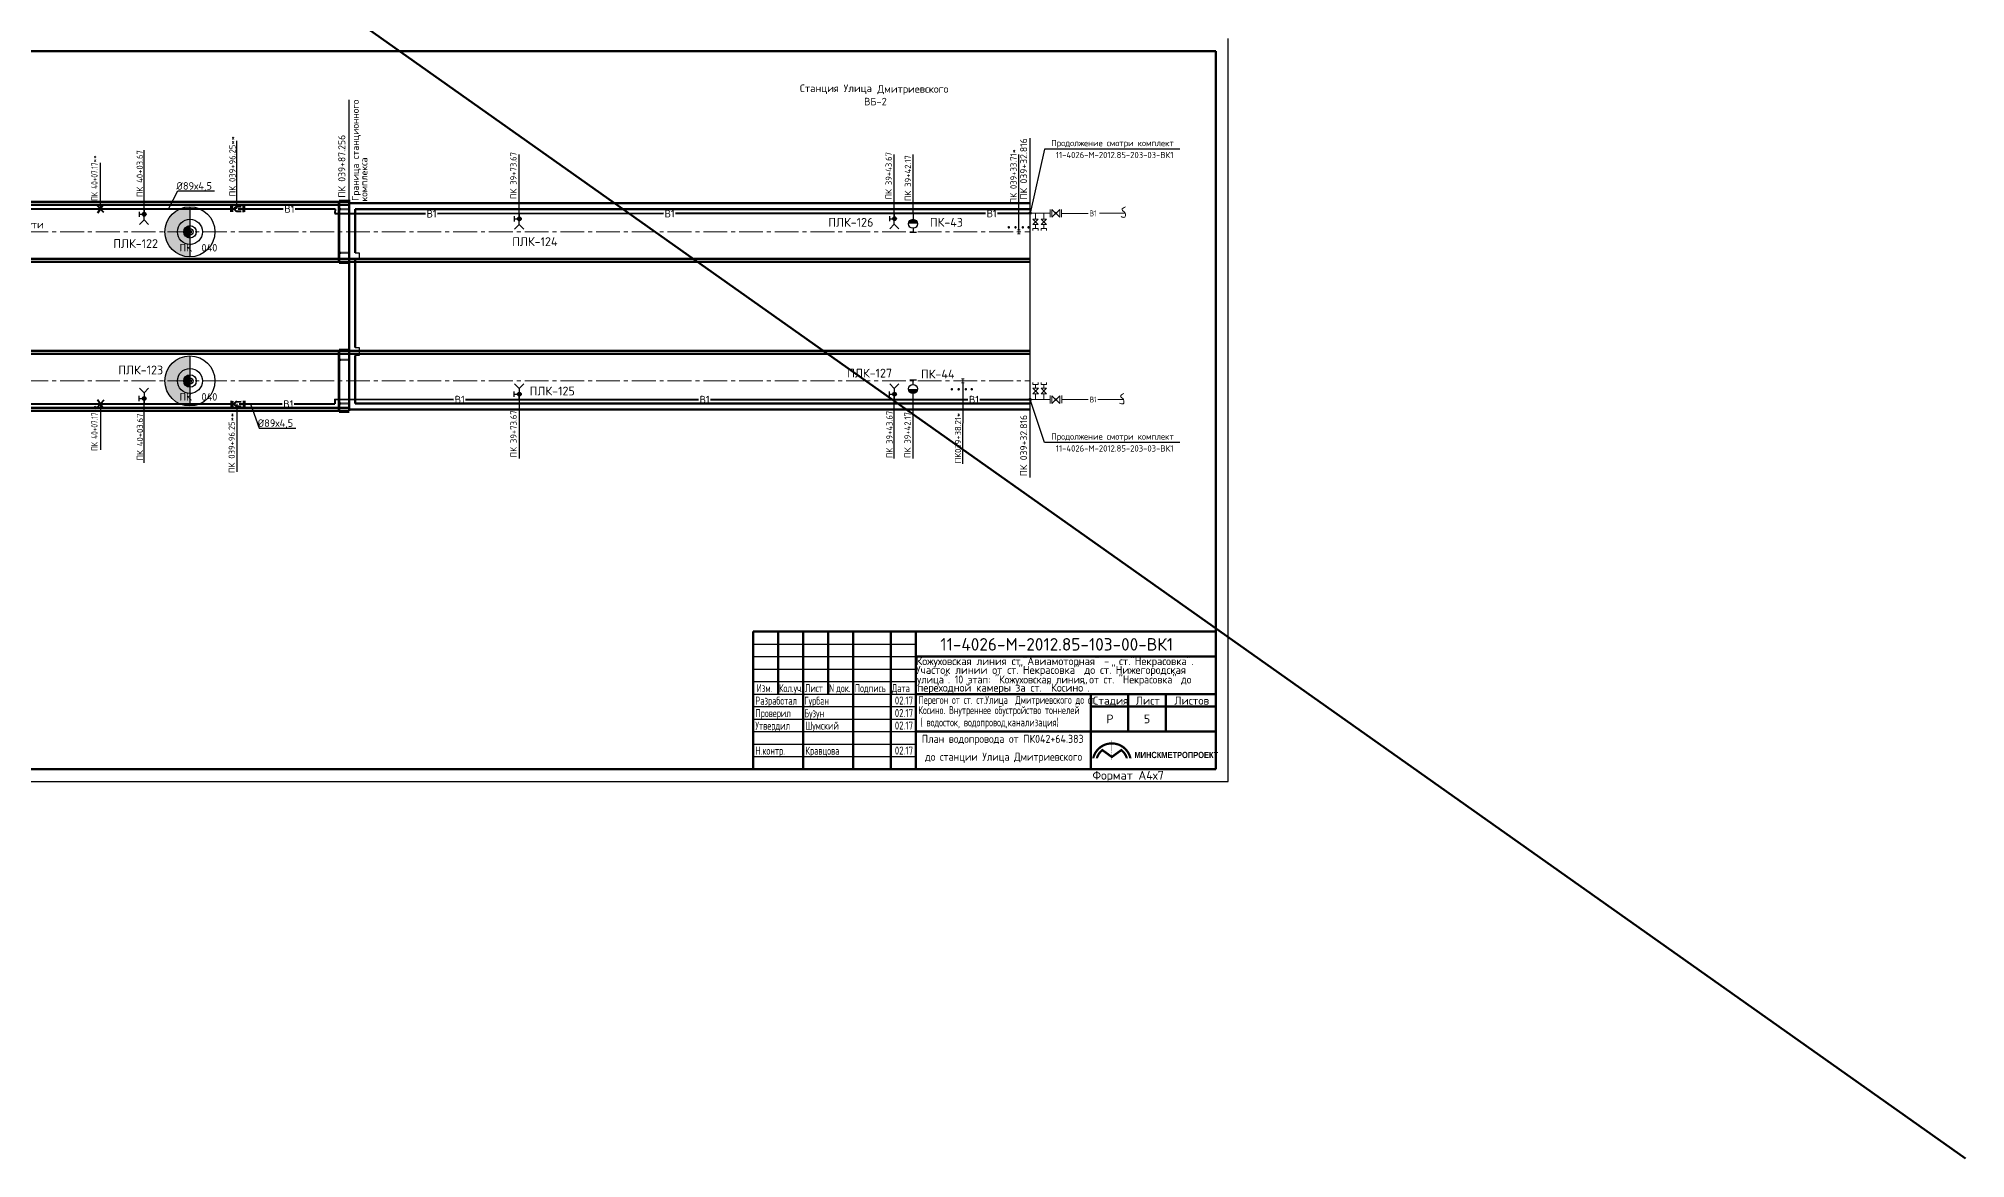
# Paper-space layout 'л2-л8' of a CAD drawing. Header units: millimetres. Extents: x 10032 to 18918, y -3051 to 627.
# Drawn here: x 17829 to 18599, y -2584 to -2137 of the extents above; entities that cross this region are included whole.
import ezdxf

# ---------------------------------------------------------------- set-up
doc = ezdxf.new("R2010")
doc.units = ezdxf.units.MM
doc.header["$LTSCALE"] = 0.5
for name, pattern in [('CENTER', [2, 1.25, -0.25, 0.25, -0.25]), ('CENTER2', [28.575, 19.05, -3.175, 3.175, -3.175]), ('HIDDEN', [0.375, 0.25, -0.125]), ('Геоподоснова$0$12_5020Ж$0${ Cable   Tele }', [0])]:
    doc.linetypes.add(name, pattern=pattern)
for name, color, linetype in [('1_NADPIS', 7, 'Continuous'), ('3_KONSTR', 2, 'Continuous'), ('3_Текст', 7, 'Continuous'), ('FORMAT', 7, 'Continuous'), ('NADPISI', 110, 'Continuous'), ('ВК_надписи', 7, 'Continuous'), ('ВК_сети', 4, 'Continuous'), ('ГТ_ПК', 2, 'Continuous'), ('ГТ_ПК @ 0.25', 2, 'Continuous'), ('ГТ_ПК @ 0.5', 2, 'Continuous'), ('ГТ_ПК @ 1', 2, 'Continuous'), ('ГТ_ПК @ 2', 2, 'Continuous'), ('ГТ_ПК @ 4', 2, 'Continuous')]:
    doc.layers.add(name, color=color, linetype=linetype)
for name, color, linetype, lineweight in [('1_PK500', 5, 'Continuous', 35), ('3_Формат', 4, 'Continuous', 60), ('6_В1', 4, 'Continuous', 60), ('_Формат', 7, 'Continuous', 35), ('А_Конструкции', 4, 'Continuous', 50), ('АР_Конструкции', 154, 'Continuous', 80), ('АР_Оси', 242, 'CENTER2', 18)]:
    doc.layers.add(name, color=color, linetype=linetype, lineweight=lineweight)
doc.styles.add('ARIAL', font='arial.ttf')
doc.styles.add('GOST 2.304', font='CS_Gost2304.shx')
doc.styles.add('Стандарт ММП', font='isocpeur.ttf')

# ---------------------------------------------------------------- blocks, each defined once
blk = doc.blocks.new('ПК')
at = {"layer": 'ГТ_ПК'}
blk.add_hatch(color=0, dxfattribs=at).paths.add_polyline_path([(0, -2.5, 0.414214), (2.5, 0, 0.414214), (0, 2.5)])
at = {"layer": 'ГТ_ПК', "color": 0}
blk.add_line((0, -2.5), (0, 2.5), dxfattribs=at)
blk.add_circle((0, 0), 2.5, dxfattribs=at)
blk = doc.blocks.new('*U475')
at = {"layer": 'ГТ_ПК @ 0.25', "extrusion": (9.32183e-09, 7.72587e-22, 1), "xscale": 0.2500000000000059, "yscale": 0.2500000000000053, "zscale": 0.2500000000000053, "rotation": 180}
blk.add_blockref('ПК', (17889.29, -2213.87, 0), dxfattribs=at)
at = {"layer": 'ГТ_ПК @ 0.5', "extrusion": (9.32183e-09, 7.72587e-22, 1), "xscale": 0.5000000000000185, "yscale": 0.5000000000000173, "zscale": 0.5000000000000173, "rotation": 180}
blk.add_blockref('ПК', (17889.29, -2213.87, 0), dxfattribs=at)
at = {"layer": 'ГТ_ПК @ 1', "extrusion": (9.32183e-09, 7.72587e-22, 1), "rotation": 179.9999999999641}
blk.add_blockref('ПК', (17889.29, -2213.87, 0), dxfattribs=at)
at = {"layer": 'ГТ_ПК @ 2', "extrusion": (9.32183e-09, 7.72587e-22, 1), "xscale": 2.000000000000074, "yscale": 2.000000000000069, "zscale": 2.000000000000069, "rotation": 180}
blk.add_blockref('ПК', (17889.29, -2213.87, 0), dxfattribs=at)
at = {"layer": 'ГТ_ПК @ 4', "extrusion": (9.32183e-09, 7.72587e-22, 1), "xscale": 4.000000000000095, "yscale": 4.000000000000085, "zscale": 4.000000000000085, "rotation": 180}
blk.add_blockref('ПК', (17889.29, -2213.87, 0), dxfattribs=at)
blk = doc.blocks.new('*U494')
at = {"layer": 'ГТ_ПК @ 0.25', "extrusion": (9.32183e-09, 7.72587e-22, 1), "xscale": 0.2500000000000059, "yscale": 0.2500000000000053, "zscale": 0.2500000000000053, "rotation": 180}
blk.add_blockref('ПК', (17889.29, -2273.47, 0), dxfattribs=at)
at = {"layer": 'ГТ_ПК @ 0.5', "extrusion": (9.32183e-09, 7.72587e-22, 1), "xscale": 0.5000000000000185, "yscale": 0.5000000000000173, "zscale": 0.5000000000000173, "rotation": 180}
blk.add_blockref('ПК', (17889.29, -2273.47, 0), dxfattribs=at)
at = {"layer": 'ГТ_ПК @ 1', "extrusion": (9.32183e-09, 7.72587e-22, 1), "rotation": 179.9999999999641}
blk.add_blockref('ПК', (17889.29, -2273.47, 0), dxfattribs=at)
at = {"layer": 'ГТ_ПК @ 2', "extrusion": (9.32183e-09, 7.72587e-22, 1), "xscale": 2.000000000000074, "yscale": 2.000000000000069, "zscale": 2.000000000000069, "rotation": 180}
blk.add_blockref('ПК', (17889.29, -2273.47, 0), dxfattribs=at)
at = {"layer": 'ГТ_ПК @ 4', "extrusion": (9.32183e-09, 7.72587e-22, 1), "xscale": 4.000000000000095, "yscale": 4.000000000000085, "zscale": 4.000000000000085, "rotation": 180}
blk.add_blockref('ПК', (17889.29, -2273.47, 0), dxfattribs=at)
blk = doc.blocks.new('Логотип')
at = {"layer": 'FORMAT', "color": 172}
for points in [[(-32.48, 6.83, 1, 1, 0), (-32.48, 6.95, 1, 1, -0.788931), (-15.98, 6.95, 1, 1, 0), (-15.98, 6.83, 0, 0, 0)], [(-30.87, 6.83, 1, 1, 0), (-30.87, 6.95, 1, 1, -0.168426), (-28.22, 10.64, 0, 0, 0)], [(-20.02, 10.48, 0.8, 0.8, -0.158796), (-17.58, 6.95, 1, 1, 0), (-17.58, 6.83, 0, 0, 0)]]:
    blk.add_lwpolyline(points, format="xyseb", dxfattribs=at)
for points, const_width in [([(-19.79, 10.65), (-24.23, 7.44), (-28.67, 10.65)], 1), ([(-24.23, 10.14), (-24.23, 14.87)], 0.25), ([(-24.23, 9.24), (-24.23, 9.74)], 0.25), ([(-24.23, 6.02), (-24.23, 8.85)], 0.25)]:
    blk.add_lwpolyline(points, dxfattribs=dict(at, const_width=const_width))
at = {"layer": 'FORMAT', "color": 172, "const_width": 1}
blk.add_lwpolyline([(-17.58, 6.95, 0.168426), (-20.23, 10.64, 0.168426)], format="xyb", dxfattribs=at)
blk = doc.blocks.new('_on_log')
at = {"color": 172, "xscale": 0.9, "yscale": 0.9, "zscale": 0.9}
blk.add_blockref('Логотип', (-19.77, -1.84), dxfattribs=at)
at = {"layer": 'FORMAT', "color": 7, "insert": (-32.53, 6.9), "char_height": 2.5, "width": 31.8132, "attachment_point": 1, "style": 'ARIAL'}
blk.add_mtext('{\\fArial Narrow|b1|i0|c204|p34;МИНСКМЕТРОПРОЕКТ}', dxfattribs=at)

psp = doc.layouts.new('л2-л8')

# ---------------------------------------------------------------- hatches: boundary and pattern name
at = {"layer": '6_В1', "lineweight": 18}
h = psp.add_hatch(color=7, dxfattribs=at)
edge = h.paths.add_edge_path()
edge.add_arc((18235.5174, -2206.4412), 0.3767, 0, 360)
h = psp.add_hatch(color=7, dxfattribs=at)
edge = h.paths.add_edge_path()
edge.add_arc((18235.5372, -2280.9349), 0.3767, 0, 360, ccw=False)
at = {"layer": 'ВК_сети', "ltscale": 0.5}
h = psp.add_hatch(color=5, dxfattribs=at)
h.paths.add_polyline_path([(17871.7484, -2206.857, 0.41421356), (17870.9984, -2206.107), (17870.9984, -2206.857)])
h.paths.add_polyline_path([(17871.7484, -2206.857), (17870.9984, -2206.857), (17870.9984, -2207.607, 0.41421356)])
h.paths.add_polyline_path([(17870.9984, -2206.857), (17870.9984, -2206.107, 0.58408052), (17870.3565, -2207.245)])
h.paths.add_polyline_path([(17870.9984, -2207.607), (17870.9984, -2206.857), (17870.3565, -2207.245, 0.26256208)])
h = psp.add_hatch(color=5, dxfattribs=at)
h.paths.add_polyline_path([(18021.7484, -2208.6769, 0.41421356), (18020.9984, -2207.9269), (18020.9984, -2208.6769)])
h.paths.add_polyline_path([(18021.7484, -2208.6769), (18020.9984, -2208.6769), (18020.9984, -2209.4269, 0.41421356)])
h.paths.add_polyline_path([(18020.9984, -2208.6769), (18020.9984, -2207.9269, 0.58408052), (18020.3565, -2209.0649)])
h.paths.add_polyline_path([(18020.9984, -2209.4269), (18020.9984, -2208.6769), (18020.3565, -2209.0649, 0.26256208)])
h = psp.add_hatch(color=5, dxfattribs=at)
h.paths.add_polyline_path([(18171.7484, -2208.6074, 0.41421356), (18170.9984, -2207.8574), (18170.9984, -2208.6074)])
h.paths.add_polyline_path([(18171.7484, -2208.6074), (18170.9984, -2208.6074), (18170.9984, -2209.3574, 0.41421356)])
h.paths.add_polyline_path([(18170.9984, -2208.6074), (18170.9984, -2207.8574, 0.58408052), (18170.3565, -2208.9954)])
h.paths.add_polyline_path([(18170.9984, -2209.3574), (18170.9984, -2208.6074), (18170.3565, -2208.9954, 0.26256208)])
h = psp.add_hatch(color=1, dxfattribs=at)
h.paths.add_polyline_path([(18176.6367, -2210.6664), (18180.2367, -2210.6664, 0.09159777), (18180.1179, -2210.0232), (18176.7556, -2210.0232, 0.09159777)])
h.paths.add_polyline_path([(18176.7556, -2210.0232), (18180.1179, -2210.0232, 0.68812614)])
h = psp.add_hatch(color=1, dxfattribs=at)
h.paths.add_polyline_path([(18176.6367, -2210.6664), (18180.2367, -2210.6664, 0.09159777), (18180.1179, -2210.0232), (18176.7556, -2210.0232, 0.09159777)])
h.paths.add_polyline_path([(18176.7556, -2210.0232), (18180.1179, -2210.0232, 0.68812614)])
h = psp.add_hatch(color=5, dxfattribs=at)
h.paths.add_polyline_path([(17871.7484, -2280.4803, -0.41421356), (17870.9984, -2281.2303), (17870.9984, -2280.4803)])
h.paths.add_polyline_path([(17871.7484, -2280.4803), (17870.9984, -2280.4803), (17870.9984, -2279.7303, -0.41421356)])
h.paths.add_polyline_path([(17870.9984, -2280.4803), (17870.9984, -2281.2303, -0.58408052), (17870.3565, -2280.0923)])
h.paths.add_polyline_path([(17870.9984, -2279.7303), (17870.9984, -2280.4803), (17870.3565, -2280.0923, -0.26256208)])
h = psp.add_hatch(color=5, dxfattribs=at)
h.paths.add_polyline_path([(18021.7481, -2278.7298, -0.41421356), (18020.9981, -2279.4798), (18020.9981, -2278.7298)])
h.paths.add_polyline_path([(18021.7481, -2278.7298), (18020.9981, -2278.7298), (18020.9981, -2277.9798, -0.41421356)])
h.paths.add_polyline_path([(18020.9981, -2278.7298), (18020.9981, -2279.4798, -0.58408052), (18020.3562, -2278.3418)])
h.paths.add_polyline_path([(18020.9981, -2277.9798), (18020.9981, -2278.7298), (18020.3562, -2278.3418, -0.26256208)])
h = psp.add_hatch(color=5, dxfattribs=at)
h.paths.add_polyline_path([(18171.7481, -2278.7298, -0.41421356), (18170.9981, -2279.4798), (18170.9981, -2278.7298)])
h.paths.add_polyline_path([(18171.7481, -2278.7298), (18170.9981, -2278.7298), (18170.9981, -2277.9798, -0.41421356)])
h.paths.add_polyline_path([(18170.9981, -2278.7298), (18170.9981, -2279.4798, -0.58408052), (18170.3562, -2278.3418)])
h.paths.add_polyline_path([(18170.9981, -2277.9798), (18170.9981, -2278.7298), (18170.3562, -2278.3418, -0.26256208)])
h = psp.add_hatch(color=1, dxfattribs=at)
h.paths.add_polyline_path([(18176.6364, -2276.6709), (18180.2364, -2276.6709, -0.09159777), (18180.1176, -2277.314), (18176.7553, -2277.314, -0.09159777)])
h.paths.add_polyline_path([(18176.7553, -2277.314), (18180.1176, -2277.314, -0.68812614)])
h = psp.add_hatch(color=1, dxfattribs=at)
h.paths.add_polyline_path([(18176.6364, -2276.6709), (18180.2364, -2276.6709, -0.09159777), (18180.1176, -2277.314), (18176.7553, -2277.314, -0.09159777)])
h.paths.add_polyline_path([(18176.7553, -2277.314), (18180.1176, -2277.314, -0.68812614)])

# ---------------------------------------------------------------- linework, layer by layer
at = {"layer": '1_NADPIS', "color": 1, "linetype": 'Continuous'}
for p, q in [((17953.0067, -2202.1658), (17953.0067, -2161.1115)), ((17908.0067, -2204.6771), (17908.0067, -2177.4859)), ((18225.2045, -2312.0584), (18225.2045, -2176.4295)), ((17853.4824, -2204.6334, 0), (17853.4824, -2186.3267, 0)), ((17870.9367, -2204.6771, 0), (17870.9367, -2181.1676, 0)), ((18020.9367, -2206.4969, 0), (18020.9367, -2182.9875, 0)), ((18170.9367, -2206.4275, 0), (18170.9367, -2182.9181, 0)), ((18178.4367, -2206.4275, 0), (18178.4367, -2182.9181, 0)), ((18220.7367, -2213.0697), (18220.7367, -2182.9181, 0)), ((18198.3398, -2274.2676), (18198.1618, -2306.5449)), ((17853.4824, -2282.704, 0), (17853.4824, -2301.0106, 0)), ((17870.9367, -2306.1697, 0), (17870.9367, -2282.6602, 0)), ((17908.0067, -2282.6602), (17908.0067, -2309.8514)), ((18020.9364, -2280.9098), (18020.9364, -2304.4192, 0)), ((18170.9364, -2304.4192, 0), (18170.9364, -2280.9098)), ((18178.4364, -2304.4192, 0), (18178.4364, -2280.9098, 0))]:
    psp.add_line(p, q, dxfattribs=at)
at = {"layer": '3_KONSTR', "color": 7, "linetype": 'Continuous'}
for points in [[(17955.4067, -2222.2686), (17957.0067, -2222.2686), (17957.0067, -2224.8686), (17955.4067, -2224.8686)], [(17955.4067, -2260.0686), (17957.0067, -2260.0686), (17957.0067, -2263.2686), (17955.4067, -2263.2686)]]:
    psp.add_lwpolyline(points, dxfattribs=at)
at = {"layer": '3_Формат', "color": 7, "lineweight": 30}
for p, q in [((18114.4897, -2388.615), (18179.4897, -2388.615)), ((18114.4897, -2393.615), (18179.4897, -2393.615)), ((18114.4897, -2398.615), (18179.4897, -2398.615)), ((18114.4897, -2403.615), (18179.4897, -2403.615)), ((18114.4897, -2408.615), (18179.4897, -2408.615)), ((18114.4897, -2413.615), (18179.4897, -2413.615)), ((18114.4897, -2418.615), (18179.4897, -2418.615)), ((18114.4897, -2423.615), (18179.4897, -2423.615))]:
    psp.add_line(p, q, dxfattribs=at)
at = {"layer": '6_В1', "color": 7, "lineweight": 18}
for p, q in [((18225.2046, -2206.4412, 0), (18233.1948, -2206.4412, 0)), ((18228.5106, -2210.9832, 0), (18226.3404, -2208.813, 0)), ((18226.3404, -2210.9832, 0), (18228.5106, -2208.813, 0)), ((18228.5106, -2208.813, 0), (18226.3404, -2208.813, 0)), ((18226.3404, -2210.9832, 0), (18228.5106, -2210.9832, 0)), ((18227.4255, -2206.4412, 0), (18227.4255, -2208.813, 0)), ((18227.4255, -2210.9832, 0), (18227.4255, -2212.5333, 0)), ((18231.8137, -2210.9832, 0), (18229.6435, -2208.813, 0)), ((18229.6435, -2210.9832, 0), (18231.8137, -2208.813, 0)), ((18231.8137, -2208.813, 0), (18229.6435, -2208.813, 0)), ((18229.6435, -2210.9832, 0), (18231.8137, -2210.9832, 0)), ((18230.7286, -2206.4412, 0), (18230.7286, -2208.813, 0)), ((18230.7286, -2210.9832, 0), (18230.7286, -2212.5333, 0)), ((18233.1948, -2204.9553, 0), (18233.1948, -2208.0556, 0)), ((18233.9672, -2207.9913, 0), (18237.0675, -2204.891, 0)), ((18233.9672, -2204.891, 0), (18237.0675, -2207.9913, 0)), ((18233.9672, -2204.891, 0), (18233.9672, -2207.9913, 0)), ((18237.0675, -2207.9913, 0), (18237.0675, -2204.891, 0)), ((18237.8388, -2208.0684, 0), (18237.8388, -2204.9681, 0)), ((18237.8388, -2206.5182, 0), (18248.3992, -2206.4853, 0)), ((18252.9861, -2206.3895), (18263.1908, -2206.3577)), ((18226.352, -2212.5333, 0), (18228.499, -2212.5333, 0)), ((18226.352, -2212.5333, 0), (18226.352, -2213.3084, 0)), ((18228.499, -2212.5333, 0), (18228.499, -2213.3084, 0)), ((18229.6435, -2212.5333, 0), (18231.8137, -2212.5333, 0)), ((18229.6435, -2212.5333, 0), (18229.6435, -2213.3084, 0)), ((18231.8137, -2212.5333, 0), (18231.8137, -2213.3084, 0)), ((18228.5304, -2276.3929), (18226.3602, -2278.5631)), ((18226.3602, -2276.3929), (18228.5304, -2278.5631)), ((18226.3602, -2276.3929), (18228.5304, -2276.3929)), ((18228.5304, -2278.5631), (18226.3602, -2278.5631)), ((18226.3719, -2274.8427), (18226.3719, -2274.0677)), ((18226.3719, -2274.8427), (18228.5188, -2274.8427)), ((18227.4453, -2276.3929), (18227.4453, -2274.8427)), ((18227.4453, -2280.9349), (18227.4453, -2278.5631)), ((18228.5188, -2274.8427), (18228.5188, -2274.0677)), ((18229.6633, -2274.8427), (18229.6633, -2274.0677)), ((18229.6633, -2274.8427), (18231.8335, -2274.8427)), ((18231.8335, -2276.3929), (18229.6633, -2278.5631)), ((18229.6633, -2276.3929), (18231.8335, -2278.5631)), ((18229.6633, -2276.3929), (18231.8335, -2276.3929)), ((18231.8335, -2278.5631), (18229.6633, -2278.5631)), ((18230.7484, -2276.3929), (18230.7484, -2274.8427)), ((18230.7484, -2280.9349), (18230.7484, -2278.5631)), ((18231.8335, -2274.8427), (18231.8335, -2274.0677)), ((18233.2146, -2282.4208), (18233.2146, -2279.3204)), ((18233.987, -2279.3848), (18237.0873, -2282.4851)), ((18233.987, -2282.4851), (18237.0873, -2279.3848)), ((18233.987, -2282.4851), (18233.987, -2279.3848)), ((18237.0873, -2279.3848), (18237.0873, -2282.4851)), ((18237.8586, -2279.3077), (18237.8586, -2282.408)), ((18225.2244, -2280.9349), (18233.2146, -2280.9349)), ((18237.8586, -2280.8579), (18248.419, -2280.8908)), ((18252.3804, -2280.9031), (18262.5851, -2280.9349))]:
    psp.add_line(p, q, dxfattribs=at)
for centre in [(18235.5174, -2206.4412, 0), (18235.5372, -2280.9349)]:
    psp.add_circle(centre, 0.3767, dxfattribs=at)
psp.add_open_spline([(18263.3566, -2203.8948), (18262.6496, -2204.2719), (18261.2184, -2205.0354), (18263.5924, -2206.039), (18263.3497, -2208.4465), (18262.1748, -2208.0072), (18261.6267, -2207.8023)], degree=3, knots=[0, 0, 0, 0, 0.88431395, 1.7902612, 2.61038058, 3.3276048, 3.3276048, 3.3276048, 3.3276048], dxfattribs=at)
psp.add_spline([(18262.7509, -2278.472), (18261.3764, -2279.5851), (18262.5851, -2280.9349), (18262.4428, -2282.569), (18261.021, -2282.3795)], degree=3, dxfattribs=at)
at = {"layer": '_Формат', "color": 7, "lineweight": 25}
for p, q in [((18304.4897, -2433.615), (18304.4897, -2136.615)), ((18114.4897, -2378.615), (18179.4897, -2378.615)), ((18114.4897, -2383.615), (18179.4897, -2383.615)), ((16534.3954, -2433.615), (18304.4897, -2433.615))]:
    psp.add_line(p, q, dxfattribs=at)
at = {"layer": '_Формат', "color": 4, "lineweight": 60}
for p, q in [((18114.4897, -2373.615), (18299.4897, -2373.615)), ((18114.4897, -2428.615), (18114.4897, -2373.615)), ((18124.4897, -2398.615), (18124.4897, -2373.615)), ((18134.4897, -2428.615), (18134.4897, -2373.615)), ((18144.4897, -2398.615), (18144.4897, -2373.615)), ((18154.4897, -2428.615), (18154.4897, -2373.615)), ((18169.4897, -2428.615), (18169.4897, -2373.615)), ((18179.4897, -2428.615), (18179.4897, -2373.615)), ((18179.4897, -2383.615), (18299.4897, -2383.615)), ((18179.4897, -2398.615), (18299.4897, -2398.615)), ((18249.4897, -2398.615), (18249.4897, -2428.615)), ((18249.4897, -2403.615), (18299.4897, -2403.615)), ((18264.4897, -2398.615), (18264.4897, -2413.615)), ((18279.4897, -2398.615), (18279.4897, -2413.615)), ((18179.4897, -2413.615), (18299.4897, -2413.615))]:
    psp.add_line(p, q, dxfattribs=at)
at = {"layer": '_Формат', "color": 7, "lineweight": 60}
psp.add_line((16554.3954, -2428.6153), (18299.4897, -2428.615), dxfattribs=at)
at = {"layer": 'Defpoints', "color": 6, "linetype": 'Continuous', "lineweight": 140}
psp.add_line((16467.2489, -1077.1894), (18599.244, -2584.2309), dxfattribs=at)
at = {"layer": 'Defpoints', "color": 5, "linetype": 'Continuous', "lineweight": 30}
psp.add_line((18225.2046, -2206.4412, 0), (18224.9746, -2206.4412, 0), dxfattribs=at)
at = {"layer": 'FORMAT', "lineweight": 60}
for p in [(16881.4027, -2141.615), (18299.4897, -2428.615)]:
    psp.add_line(p, (18299.4897, -2141.615), dxfattribs=at)
at = {"layer": 'NADPISI', "color": 5, "linetype": 'Геоподоснова$0$12_5020Ж$0${ Cable   Tele }', "ltscale": 0.5}
for p, q in [((18230.9719, -2180.8471, 0), (18225.2046, -2206.4412, 0)), ((18285.0933, -2180.8471, 0), (18230.9719, -2180.8471, 0)), ((18230.9719, -2298.1321, 0), (18225.2244, -2280.9349)), ((18285.0933, -2298.1321, 0), (18230.9719, -2298.1321, 0))]:
    psp.add_line(p, q, dxfattribs=at)
at = {"layer": 'NADPISI', "color": 3, "lineweight": 9}
for p, q in [((18220.2171, -2213.0697), (18221.2564, -2213.0697)), ((18220.2171, -2214.6676), (18221.2564, -2214.6676)), ((18220.7367, -2213.0697), (18220.7367, -2214.6676)), ((18197.8202, -2272.6697), (18198.8595, -2272.6697)), ((18198.3398, -2272.6697), (18198.3398, -2274.2676)), ((18197.8202, -2274.2676), (18198.8595, -2274.2676))]:
    psp.add_line(p, q, dxfattribs=at)
at = {"layer": 'NADPISI', "color": 3, "lineweight": 9, "const_width": 0.5, "elevation": 0}
for points in [[(18216.4502, -2212.0683, 1), (18216.9502, -2212.0683, 1)], [(18219.1687, -2212.0683, 1), (18219.6687, -2212.0683, 1)], [(18222.0519, -2212.0683, 1), (18222.5519, -2212.0683, 1)], [(18224.3838, -2212.0683, 1), (18224.8838, -2212.0683, 1)], [(18193.7132, -2276.7956, 1), (18194.2132, -2276.7956, 1)], [(18196.4317, -2276.7956, 1), (18196.9317, -2276.7956, 1)], [(18199.3149, -2276.7956, 1), (18199.8149, -2276.7956, 1)], [(18201.6468, -2276.7956, 1), (18202.1468, -2276.7956, 1)]]:
    psp.add_lwpolyline(points, format="xyb", close=True, dxfattribs=at)
at = {"layer": 'А_Конструкции'}
for p, q in [((17953.0067, -2201.8686), (16567.3715, -2201.8686)), ((17953.0067, -2203.0686), (16567.3715, -2203.0686)), ((18225.2045, -2224.6686), (16567.3715, -2224.6686)), ((18225.2045, -2225.8686), (16567.3715, -2225.8686)), ((18225.2045, -2261.4686), (16567.3715, -2261.4686)), ((18225.2045, -2262.6686), (16567.3715, -2262.6686)), ((17953.0067, -2284.2686), (16567.3715, -2284.2686)), ((17953.0067, -2285.4686), (16567.3715, -2285.4686))]:
    psp.add_line(p, q, dxfattribs=at)
at = {"layer": 'АР_Конструкции', "color": 7, "ltscale": 0.5}
for p, q in [((17948.7667, -2201.8686), (17948.7667, -2225.8686)), ((17948.7667, -2285.4686), (17948.7667, -2261.4686))]:
    psp.add_line(p, q, dxfattribs=at)
at = {"layer": 'АР_Конструкции', "color": 7, "linetype": 'Continuous'}
for p, q in [((17949.0067, -2201.4686), (17949.0067, -2226.2686)), ((17953.0067, -2201.4686), (17949.0067, -2201.4686)), ((17953.0067, -2201.0686), (17953.0067, -2285.4686)), ((18225.2045, -2202.4686), (17953.0067, -2202.4686)), ((18000.1616, -2202.4686), (17992.2667, -2202.4686)), ((17955.4067, -2204.8686), (18225.2045, -2204.8686)), ((17955.4067, -2204.8686), (17955.4067, -2222.2686)), ((17992.2667, -2204.8686), (18000.1616, -2204.8686)), ((17953.0067, -2226.2686), (17949.0067, -2226.2686)), ((17955.4067, -2224.8686), (17955.4067, -2260.0686)), ((17949.0067, -2285.8686), (17949.0067, -2261.0686)), ((17953.0067, -2261.0686), (17949.0067, -2261.0686)), ((17955.4067, -2263.2686), (17955.4067, -2282.4686)), ((17953.0067, -2285.8686), (17949.0067, -2285.8686)), ((17953.0067, -2284.8686), (18225.2045, -2284.8686)), ((17955.4067, -2282.4686), (18225.2045, -2282.4686)), ((17992.2667, -2282.4686), (18000.1616, -2282.4686)), ((17992.2667, -2284.8686), (18000.1616, -2284.8686))]:
    psp.add_line(p, q, dxfattribs=at)
at = {"layer": 'АР_Конструкции', "color": 7, "linetype": 'HIDDEN', "ltscale": 0.2}
for p, q in [((17953.0067, -2204.8686), (17949.0067, -2204.8686)), ((17953.0067, -2222.2686), (17949.0067, -2222.2686)), ((17953.0067, -2265.0686), (17949.0067, -2265.0686)), ((17953.0067, -2282.4686), (17949.0067, -2282.4686))]:
    psp.add_line(p, q, dxfattribs=at)
at = {"layer": 'АР_Оси', "color": 7}
for p, q in [((16565.815, -2213.8686), (18225.2045, -2213.8686)), ((16565.815, -2273.4686), (18225.2045, -2273.4686))]:
    psp.add_line(p, q, dxfattribs=at)
at = {"layer": 'ВК_надписи'}
for p, q in [((17880.7776, -2204.6771, 0), (17884.4373, -2197.4794, 0)), ((17884.4373, -2197.4794, 0), (17899.0768, -2197.4794, 0)), ((17913.4774, -2282.6602, 0), (17916.9297, -2292.2914, 0)), ((17916.9297, -2292.2914, 0), (17931.5692, -2292.2914, 0))]:
    psp.add_line(p, q, dxfattribs=at)
at = {"layer": 'ВК_сети', "color": 5, "lineweight": 40, "ltscale": 0.5}
for p, q in [((17854.8148, -2206.1729, 0), (17852.0587, -2203.1813, 0)), ((17854.5703, -2202.9884, 0), (17852.3032, -2206.3657, 0)), ((17905.7431, -2205.8908), (17905.7735, -2203.4083)), ((17906.2395, -2205.8307), (17906.2699, -2203.3482, 0)), ((17910.6427, -2205.9508), (17910.6731, -2203.4683)), ((17911.1391, -2205.8908), (17911.1695, -2203.4083)), ((17908.0626, -2205.5753), (17909.7335, -2205.5958)), ((17908.0846, -2203.7804), (17909.7555, -2203.8009)), ((17854.8148, -2281.1645, 0), (17852.0587, -2284.156, 0)), ((17854.5703, -2284.3489, 0), (17852.3032, -2280.9716, 0)), ((17905.7431, -2281.4465), (17905.7735, -2283.9291)), ((17906.2395, -2281.5066), (17906.2699, -2283.9891, 0)), ((17908.0626, -2281.762), (17909.7335, -2281.7415)), ((17908.0846, -2283.5569), (17909.7555, -2283.5364)), ((17910.6427, -2281.3865), (17910.6731, -2283.869)), ((17911.1391, -2281.4466), (17911.1695, -2283.9291))]:
    psp.add_line(p, q, dxfattribs=at)
at = {"layer": 'ВК_сети', "color": 5, "ltscale": 0.5}
for p, q in [((17868.9688, -2205.8254, 0), (17868.9688, -2207.8872, 0)), ((17868.9688, -2206.8563, 0), (17870.9984, -2206.8563, 0)), ((17870.9367, -2209.1158, 0), (17869.1126, -2210.94, 0)), ((17870.9367, -2209.1158, 0), (17870.9367, -2204.6771, 0)), ((17870.9367, -2209.1158, 0), (17872.7609, -2210.94, 0)), ((18018.9688, -2207.6452, 0), (18018.9688, -2209.7071, 0)), ((18018.9688, -2208.6762, 0), (18020.9984, -2208.6762, 0)), ((18020.9367, -2210.9357, 0), (18019.1126, -2212.7599, 0)), ((18020.9367, -2210.9357, 0), (18020.9367, -2206.4969, 0)), ((18020.9367, -2210.9357, 0), (18022.7609, -2212.7599, 0)), ((18168.9688, -2207.5758, 0), (18168.9688, -2209.6376, 0)), ((18168.9688, -2208.6067, 0), (18170.9984, -2208.6067, 0)), ((18170.9367, -2210.8662, 0), (18169.1126, -2212.6904, 0)), ((18170.9367, -2210.8662, 0), (18170.9367, -2206.4275, 0)), ((18170.9367, -2210.8662, 0), (18172.7609, -2212.6904, 0)), ((17868.9688, -2281.5119, 0), (17868.9688, -2279.4501, 0)), ((17868.9688, -2280.481, 0), (17870.9984, -2280.481, 0)), ((17870.9367, -2278.2215, 0), (17869.1126, -2276.3973, 0)), ((17870.9367, -2278.2215, 0), (17872.7609, -2276.3973, 0)), ((17870.9367, -2278.2215, 0), (17870.9367, -2282.6602, 0)), ((18018.9685, -2279.7615, 0), (18018.9685, -2277.6997)), ((18018.9685, -2278.7306, 0), (18020.9981, -2278.7306, 0)), ((18020.9364, -2276.471), (18019.1123, -2274.6469)), ((18020.9364, -2276.471), (18022.7606, -2274.6469)), ((18020.9364, -2276.471, 0), (18020.9364, -2280.9098)), ((18168.9685, -2279.7615, 0), (18168.9685, -2277.6997)), ((18168.9685, -2278.7306, 0), (18170.9981, -2278.7306, 0)), ((18170.9364, -2276.471), (18169.1123, -2274.6469)), ((18170.9364, -2276.471), (18172.7606, -2274.6469)), ((18170.9364, -2276.471, 0), (18170.9364, -2280.9098))]:
    psp.add_line(p, q, dxfattribs=at)
at = {"layer": 'ВК_сети', "color": 1, "lineweight": 30, "ltscale": 0.5, "extrusion": (-3.27269e-07, 1.1423e-06, 1)}
for p, q in [((17870.9367, -2204.6771, 0), (17870.9367, -2207.632, 0)), ((18020.9367, -2206.4969, 0), (18020.9367, -2209.4518, 0)), ((18170.9367, -2206.4275, 0), (18170.9367, -2209.3824, 0))]:
    psp.add_line(p, q, dxfattribs=at)
at = {"layer": 'ВК_сети', "color": 2, "lineweight": 40, "ltscale": 0.5}
for p, q in [((17947.2954, -2204.6771, 0), (17947.2651, -2206.5311)), ((17947.2651, -2206.5311), (17983.4559, -2206.5143)), ((17988.2561, -2206.5121), (18078.6201, -2206.4702)), ((18083.4204, -2206.468), (18207.3928, -2206.4106)), ((18212.193, -2206.4084), (18225.2045, -2206.4024)), ((17947.2651, -2280.8062), (17994.6949, -2280.8282)), ((17947.2651, -2280.8062), (17947.2651, -2282.6602, 0)), ((17999.4951, -2280.8304), (18092.6211, -2280.8735)), ((18097.4214, -2280.8757), (18200.338, -2280.9234)), ((18205.1382, -2280.9256), (18225.2045, -2280.9349))]:
    psp.add_line(p, q, dxfattribs=at)
at = {"layer": 'ВК_сети', "color": 1, "lineweight": 30, "ltscale": 0.5}
for p, q in [((18178.4367, -2209.3889, -0.0001), (18177.9194, -2209.3927, -0.0001)), ((18178.4367, -2209.3889, -0.0001), (18177.9194, -2209.3927, -0.0001)), ((18178.4338, -2208.9869, -0.0001), (18178.4367, -2209.3889, -0.0001)), ((18178.4338, -2208.9869, -0.0001), (18178.4367, -2209.3889, -0.0001)), ((18178.4367, -2209.3889, -0.0001), (18178.9541, -2209.3851, -0.0001)), ((18178.4367, -2209.3889, -0.0001), (18178.9541, -2209.3851, -0.0001)), ((18178.4364, -2277.9483, -0.0001), (18177.9191, -2277.9445, -0.0001)), ((18178.4364, -2277.9483, -0.0001), (18177.9191, -2277.9445, -0.0001)), ((18178.4335, -2278.3503, -0.0001), (18178.4364, -2277.9483, -0.0001)), ((18178.4335, -2278.3503, -0.0001), (18178.4364, -2277.9483, -0.0001)), ((18178.4364, -2277.9483, -0.0001), (18178.9538, -2277.9522, -0.0001)), ((18178.4364, -2277.9483, -0.0001), (18178.9538, -2277.9522, -0.0001))]:
    psp.add_line(p, q, dxfattribs=at)
at = {"layer": 'ВК_сети', "color": 1, "ltscale": 0.5}
for p, q in [((18178.4367, -2206.4275, 0), (18178.4367, -2208.8664, 0)), ((18178.4367, -2206.4275, 0), (18178.4367, -2208.8664, 0)), ((18179.7786, -2214.1193, 0), (18177.0948, -2214.1193, 0)), ((18179.7786, -2214.1193, 0), (18177.0948, -2214.1193, 0)), ((18178.4367, -2212.4664, 0), (18178.4367, -2214.1193, 0)), ((18178.4367, -2212.4664, 0), (18178.4367, -2214.1193, 0)), ((18179.7783, -2273.2179, 0), (18177.0945, -2273.2179, 0)), ((18179.7783, -2273.2179, 0), (18177.0945, -2273.2179, 0)), ((18178.4364, -2274.8709, 0), (18178.4364, -2273.2179, 0)), ((18178.4364, -2274.8709, 0), (18178.4364, -2273.2179, 0)), ((18178.4364, -2280.9098, 0), (18178.4364, -2278.4709, 0)), ((18178.4364, -2280.9098, 0), (18178.4364, -2278.4709, 0))]:
    psp.add_line(p, q, dxfattribs=at)
at = {"layer": 'ВК_сети', "color": 1, "lineweight": 30, "ltscale": 0.5, "extrusion": (-3.27269e-07, -1.1423e-06, 1)}
for p, q in [((17870.9367, -2282.6602, 0), (17870.9367, -2279.7053, 0)), ((18020.9364, -2280.9098), (18020.9364, -2277.9549, 0)), ((18170.9364, -2280.9098), (18170.9364, -2277.9549, 0))]:
    psp.add_line(p, q, dxfattribs=at)
at = {"layer": 'ВК_сети', "color": 2, "lineweight": 40, "ltscale": 0.5, "elevation": 0}
for points in [[(17787.133, -2204.6771), (17907.6292, -2204.6771)], [(17908.5433, -2204.6771), (17926.5799, -2204.6771)], [(17931.3801, -2204.6771), (17947.2954, -2204.6771)], [(17778.5367, -2282.6602), (17907.5569, -2282.6602)], [(17908.9459, -2282.6602), (17926.1729, -2282.6602)], [(17930.9731, -2282.6602), (17947.2651, -2282.6602)]]:
    psp.add_lwpolyline(points, dxfattribs=at)
at = {"layer": 'ВК_сети', "color": 5, "ltscale": 0.5}
for centre in [(17870.9984, -2206.857, 0), (18020.9984, -2208.6769, 0), (18170.9984, -2208.6074, 0), (17870.9984, -2280.4803, 0), (18020.9981, -2278.7298, 0), (18170.9981, -2278.7298, 0)]:
    psp.add_circle(centre, 0.75, dxfattribs=at)
at = {"layer": 'ВК_сети', "color": 1, "ltscale": 0.5}
for centre in [(18178.4367, -2210.6664, 0), (18178.4367, -2210.6664, 0), (18178.4364, -2276.6709, 0), (18178.4364, -2276.6709, 0)]:
    psp.add_circle(centre, 1.8, dxfattribs=at)
at = {"layer": 'ВК_сети', "color": 1, "lineweight": 60, "ltscale": 0.5}
for centre in [(18225.2045, -2206.4024), (18225.2243, -2280.8961, 0)]:
    psp.add_circle(centre, 0.3, dxfattribs=at)
at = {"layer": 'ВК_сети', "color": 5, "lineweight": 40, "ltscale": 0.5}
for centre, start, end in [((17908.0067, -2204.6771), 85.0381672, 273.5574192), ((17908.0067, -2282.6602), 86.4425808, 274.9618328)]:
    psp.add_arc(centre, 0.9, start, end, dxfattribs=at)

# ---------------------------------------------------------------- block references
at = {"layer": 'FORMAT', "color": 172}
psp.add_blockref('_on_log', (18299.4897, -2428.615), dxfattribs=at)
at = {"layer": 'ГТ_ПК', "color": 6, "linetype": 'Continuous', "lineweight": 120}
for name in ['*U475', '*U494']:
    psp.add_blockref(name, (0, 0), dxfattribs=at)

# ---------------------------------------------------------------- texts
at = {"layer": '1_NADPIS', "color": 1, "linetype": 'Continuous', "style": 'Стандарт ММП'}
for s, height, rotation, p in [('Граница станционного', 2.8, 90, (17956.8374, -2201.4722)), (' ПК 039+96.25**', 2.5, 90, (17907.524, -2201.2573)), ('ПК 039+87.256', 2.8, 90, (17951.4091, -2200.24)), ('ПК 039+32.816', 2.8, 90, (18224.0526, -2200.9703)), ('ПК 40+03.67', 2.5, 90, (17870.4589, -2200.0137, 0)), ('комплекса', 2.8, 90, (17960.2483, -2201.7537)), ('ПК 39+73.67', 2.5, 90, (18019.8774, -2200.7749, 0)), ('ПК 39+43.67', 2.5, 90, (18169.9195, -2200.9307, 0)), ('ПК 39+42.17', 2.5, 90, (18177.6231, -2201.5936, 0)), ('ПК 039+33.71*', 2.5, 90, (18219.8375, -2202.4941, 0)), ('ПК-43', 3.5, 360, (18185.1304, -2211.8227, 0)), ('ПК-44', 3.5, 360, (18181.576, -2272.4609)), ('ПК 40+03.67', 2.5, 90, (17870.5587, -2305.2803, 0)), (' ПК 039+96.25**', 2.5, 90, (17907.2406, -2311.851)), ('ПК 39+73.67', 2.5, 90, (18019.9308, -2304.0262, 0)), ('ПК 39+43.67', 2.5, 90, (18170.2414, -2304.3359, 0)), ('ПК 39+42.17', 2.5, 90, (18177.4736, -2304.2399, 0)), ('ПК039+38.21*', 2.5, 90, (18197.6669, -2306.3802, 0)), ('ПК 039+32.816', 2.8, 90, (18224.0526, -2311.5821))]:
    psp.add_text(s, height=height, rotation=rotation, dxfattribs=at).set_placement(p)
at = {"layer": '1_NADPIS', "color": 1, "linetype": 'Continuous', "style": 'Стандарт ММП', "width": 0.7}
for p in [(17852.3554, -2201.4795, 0), (17852.3554, -2301.4116, 0)]:
    psp.add_text('ПК 40+07.17**', height=2.5, rotation=90, dxfattribs=at).set_placement(p)
at = {"layer": '1_NADPIS', "linetype": 'Continuous', "style": 'Стандарт ММП'}
for s, p in [('ПЛК-126', (18144.5297, -2211.8151)), ('ПЛК-122', (17858.6265, -2220.307, 0)), ('ПЛК-124', (18018.1295, -2219.5245, 0)), ('ПЛК-123', (17860.618, -2270.8375, 0)), ('ПЛК-127', (18152.0781, -2272.091)), ('ПЛК-125', (18025.1443, -2279.245, 0))]:
    psp.add_text(s, height=3.5, rotation=360, dxfattribs=at).set_placement(p)
at = {"layer": '1_PK500', "style": 'Стандарт ММП'}
for p in [(17927.0453, -2206.2401), (17983.9222, -2208.1732), (18079.0865, -2208.1291), (18207.8591, -2208.0695), (17995.1606, -2282.4232), (18093.0864, -2282.4232), (18200.8028, -2282.4232), (17926.6383, -2284.2232)]:
    psp.add_text('В1', height=3, rotation=0.5604263, dxfattribs=at).set_placement(p)
at = {"layer": '3_Текст', "color": 255, "style": 'Стандарт ММП'}
psp.add_text('Ось правого пути', height=3, dxfattribs=at).set_placement((17797.8203, -2212.444))
at = {"layer": '3_Формат', "color": 5, "lineweight": 50, "style": 'Стандарт ММП'}
for s, height, p in [('Станция Улица', 3, (18133.1817, -2157.9749)), ('Дмитриевского', 3, (18164.1992, -2158.2553)), ('ВБ-2', 3, (18158.8666, -2163.3054)), ('11-4026-М-2012.85-103-00-ВК1', 5, (18189.3442, -2381.2493))]:
    psp.add_text(s, height=height, rotation=360, dxfattribs=at).set_placement(p)
at = {"layer": '3_Формат', "color": 7, "lineweight": 30, "style": 'Стандарт ММП'}
for s, width, p in [('Участок линии от ст."Некрасовка" до ст."Нижегородская ', 0.95, (18179.6041, -2390.5708)), ('Кожуховская линия ст."Авиамоторная" -  ст."Некрасовка".', 0.95, (18179.8001, -2387.0547)), ('Изм.', 0.7, (18115.8668, -2397.8471)), ('Кол.уч.', 0.7, (18124.8019, -2397.8471)), ('Лист', 0.7, (18135.2075, -2397.8471)), ('N', 0.7, (18144.8019, -2397.8471)), ('док.', 0.7, (18147.6959, -2397.8471)), ('Подпись', 0.7, (18155.1414, -2397.8471)), ('Дата', 0.7, (18169.9566, -2397.8471)), ('улица". 10 этап: "Кожуховская линия от ст. "Некрасовка" до ', 0.9, (18180.0267, -2394.3788)), ('переходной камеры за ст. "Косино".', 0.95, (18180.1919, -2397.6505)), ('Разработал', 0.7, (18115.3791, -2402.8531)), ('Гурбан', 0.7, (18134.9089, -2402.9053)), ('Утвердил', 0.7, (18115.3791, -2412.8531)), ('Проверил', 0.7, (18115.3791, -2407.8531)), ('Бузун', 0.7, (18134.9089, -2407.9053)), ('Шумский', 0.7, (18135.3791, -2412.8531)), ('План водопровода от ПК042+64.383', 0.9, (18181.8895, -2418.123)), ('Н.контр.', 0.7, (18115.3791, -2422.8531)), ('Кравцова', 0.7, (18135.3791, -2422.8531)), ('до станции Улица Дмитриевского', 0.9, (18183.2061, -2425.2687))]:
    psp.add_text(s, height=3.2, dxfattribs=dict(at, width=width)).set_placement(p)
at = {"layer": '3_Формат', "color": 1, "lineweight": 30, "style": 'Стандарт ММП', "width": 0.8}
for p in [(18171.1262, -2402.8038), (18171.1262, -2407.8038), (18171.1262, -2412.8038), (18171.1262, -2422.8038)]:
    psp.add_text('02.17', height=3.2, dxfattribs=at).set_placement(p)
at = {"layer": '3_Формат', "color": 2, "lineweight": 30, "style": 'Стандарт ММП'}
for s, width, p in [('Косино. Внутреннее обустройство тоннелей', 0.64, (18180.5724, -2406.6306)), ('Перегон от ст. ст.Улица  Дмитриевского до ст.', 0.7, (18180.6408, -2402.553)), ('( водосток, водопровод,канализация)', 0.7, (18181.3695, -2411.532))]:
    psp.add_text(s, height=3.2, dxfattribs=dict(at, width=width)).set_placement(p)
at = {"layer": '3_Формат', "color": 7, "lineweight": 30, "style": 'Стандарт ММП'}
for s, p in [('Стадия', (18250.3827, -2402.8471)), ('Лист', (18267.4662, -2402.8471)), ('Листов', (18282.893, -2402.8471))]:
    psp.add_text(s, height=3.2, dxfattribs=at).set_placement(p)
at = {"layer": '6_В1', "color": 7, "lineweight": 18, "style": 'GOST 2.304', "width": 0.9}
for rotation, p in [(359.6398669, (18249.0583, -2207.6422, 0)), (0.3601331, (18249.0928, -2282.0591))]:
    psp.add_text('В1', height=2.32523, rotation=rotation, dxfattribs=at).set_placement(p)
at = {"layer": 'FORMAT', "color": 7, "style": 'Стандарт ММП'}
for s, p in [('Р', (18255.6938, -2410.2991)), ('5', (18270.6938, -2410.2991))]:
    psp.add_text(s, height=3.5, dxfattribs=at).set_placement(p)
at = {"layer": 'FORMAT', "style": 'Стандарт ММП'}
psp.add_text('Формат А4х7', height=3.5, dxfattribs=at).set_placement((18250.1668, -2432.8471))
at = {"layer": 'NADPISI', "color": 5, "linetype": 'CENTER', "ltscale": 0.5, "style": 'Стандарт ММП'}
for s, p in [('Продолжение смотри комплект', (18233.6914, -2179.6407, 0)), ('11-4026-М-2012.85-203-03-ВК1', (18235.537, -2184.4141)), ('Продолжение смотри комплект', (18233.6914, -2296.9256, 0)), ('11-4026-М-2012.85-203-03-ВК1', (18235.537, -2301.699))]:
    psp.add_text(s, height=2.5, dxfattribs=at).set_placement(p)
at = {"layer": 'ВК_надписи', "lineweight": 30, "ltscale": 0.5, "style": 'Стандарт ММП'}
for p in [(17883.8764, -2197.0082, 0), (17916.3688, -2291.8202, 0)]:
    psp.add_text('%%C89х4,5', height=3, dxfattribs=at).set_placement(p)
at = {"layer": 'ВК_надписи', "char_height": 3, "attachment_point": 8, "style": 'Стандарт ММП'}
for insert in [(17892.6831, -2221.74), (17892.6831, -2281.34)]:
    psp.add_mtext('ПК  040', dxfattribs=dict(at, insert=insert))

doc.saveas('drawing.dxf')
